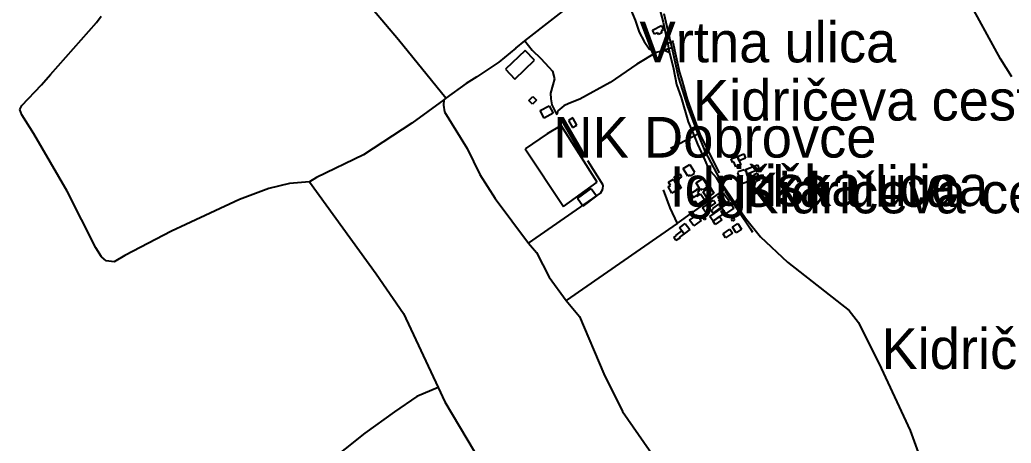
# Model space of a CAD drawing. Extents: x -8864 to 13231, y -7697 to 8949.
# Drawn here: x 509 to 2023, y -900 to -254 of the extents above; entities that cross this region are included whole.
import ezdxf

# ---------------------------------------------------------------- set-up
doc = ezdxf.new("R2010")
doc.units = 0
for name, color, linetype in [('OSM_BUILDING_HOUSE', 9, 'CONTINUOUS'), ('OSM_BUILDING_YES', 9, 'CONTINUOUS'), ('OSM_HIGHWAY_FOOTWAY', 8, 'CONTINUOUS'), ('OSM_HIGHWAY_PATH', 8, 'CONTINUOUS'), ('OSM_HIGHWAY_RESIDENTIAL', 8, 'CONTINUOUS'), ('OSM_HIGHWAY_SERVICE', 8, 'CONTINUOUS'), ('OSM_HIGHWAY_TERTIARY', 8, 'CONTINUOUS'), ('OSM_HIGHWAY_TRACK', 8, 'CONTINUOUS'), ('OSM_LABELS', 8, 'CONTINUOUS'), ('OSM_LEISURE_PITCH', 3, 'CONTINUOUS')]:
    doc.layers.add(name, color=color, linetype=linetype)

msp = doc.modelspace()

# ---------------------------------------------------------------- linework, layer by layer
at = {"layer": 'OSM_BUILDING_HOUSE'}
for p, q in [((1475.2069, -269.636578), (1489.066014, -262.653536)), ((1478.300316, -275.774538), (1475.2069, -269.636578)), ((1492.159429, -268.791496), (1488.162491, -270.804124)), ((1488.162491, -270.804124), (1489.563717, -273.583998)), ((1489.066014, -262.653536), (1492.159429, -268.791496)), ((1482.871526, -273.472803), (1478.300316, -275.774538)), ((1484.272751, -276.252676), (1482.871526, -273.472803)), ((1489.563717, -273.583998), (1484.272751, -276.252676))]:
    msp.add_line(p, q, dxfattribs=at)
at = {"layer": 'OSM_BUILDING_YES'}
for p, q in [((1286.332454, -377.150952), (1292.565226, -370.879558)), ((1291.807186, -382.610623), (1286.332454, -377.150952)), ((1298.047616, -376.339229), (1291.807186, -382.610623)), ((1292.565226, -370.879558), (1298.047616, -376.339229)), ((1303.530005, -392.384657), (1317.304892, -384.856761)), ((1309.854662, -403.960049), (1303.530005, -392.384657)), ((1317.304892, -384.856761), (1323.629548, -396.432152)), ((1323.629548, -396.432152), (1309.854662, -403.960049)), ((1353.767377, -403.593106), (1347.190041, -407.251419)), ((1347.190041, -407.251419), (1353.277331, -418.215239)), ((1359.862324, -414.556926), (1353.767377, -403.593106)), ((1353.277331, -418.215239), (1359.862324, -414.556926)), ((1595.11503, -465.97346), (1604.831723, -462.292908)), ((1597.343208, -471.510967), (1595.11503, -465.97346)), ((1604.831723, -462.292908), (1614.494818, -458.167576)), ((1604.831723, -462.292908), (1607.435092, -469.009081)), ((1607.435092, -469.009081), (1604.831723, -462.292908)), ((1617.243669, -465.050542), (1607.435092, -469.009081)), ((1607.435092, -469.009081), (1609.954235, -475.313833)), ((1614.494818, -458.167576), (1617.243669, -465.050542)), ((1521.906752, -480.929177), (1532.220689, -474.557708)), ((1529.096646, -492.671361), (1521.906752, -480.929177)), ((1532.220689, -474.557708), (1539.288071, -486.099741)), ((1599.456531, -470.665886), (1597.343208, -471.510967)), ((1602.504005, -478.304977), (1599.456531, -470.665886)), ((1609.954235, -475.313833), (1602.504005, -478.304977)), ((1606.003239, -485.577125), (1615.14566, -482.018888)), ((1615.14566, -482.018888), (1615.781188, -483.653453)), ((1615.781188, -483.653453), (1617.44275, -483.06412)), ((1617.09053, -482.118963), (1635.60508, -475.347192)), ((1617.44275, -483.06412), (1617.09053, -482.118963)), ((1617.44275, -483.06412), (1619.349336, -488.423715)), ((1619.349336, -488.423715), (1617.44275, -483.06412)), ((1637.925142, -481.729781), (1632.04459, -483.886962)), ((1632.04459, -483.886962), (1632.274299, -484.487415)), ((1635.60508, -475.347192), (1637.925142, -481.729781)), ((1499.640287, -501.478), (1507.113489, -497.274831)), ((1507.113489, -497.274831), (1509.992509, -502.445396)), ((1508.468772, -493.594279), (1516.837839, -488.712822)), ((1511.914408, -499.532088), (1508.468772, -493.594279)), ((1516.600473, -496.796693), (1511.914408, -499.532088)), ((1519.709202, -493.649877), (1516.018543, -495.795939)), ((1516.018543, -495.795939), (1516.600473, -496.796693)), ((1516.837839, -488.712822), (1519.709202, -493.649877)), ((1531.791899, -491.003438), (1529.096646, -492.671361)), ((1531.700015, -499.532088), (1534.334012, -498.108793)), ((1532.549939, -492.237701), (1531.791899, -491.003438)), ((1538.568316, -488.579388), (1532.549939, -492.237701)), ((1534.334012, -498.108793), (1535.995575, -501.177773)), ((1539.288071, -486.099741), (1537.672451, -487.100496)), ((1537.672451, -487.100496), (1538.568316, -488.579388)), ((1541.631104, -502.856817), (1552.059895, -496.185121)), ((1552.059895, -496.185121), (1558.928196, -506.971029)), ((1605.528507, -487.289527), (1606.516256, -486.933703)), ((1611.700024, -504.268992), (1605.528507, -487.289527)), ((1606.516256, -486.933703), (1606.003239, -485.577125)), ((1619.349336, -488.423715), (1618.438156, -488.746181)), ((1618.438156, -488.746181), (1621.102782, -495.98497)), ((1619.770469, -489.468948), (1619.349336, -488.423715)), ((1632.274299, -484.487415), (1619.770469, -489.468948)), ((1621.102782, -495.98497), (1623.116564, -495.239964)), ((1623.116564, -495.239964), (1624.670929, -499.520969)), ((1629.984865, -489.902608), (1634.885325, -487.834382)), ((1634.272768, -500.143661), (1629.984865, -489.902608)), ((1639.165571, -498.075435), (1634.272768, -500.143661)), ((1634.885325, -487.834382), (1639.165571, -498.075435)), ((1643.078282, -499.48761), (1650.796506, -496.329675)), ((1650.796506, -496.329675), (1652.588237, -500.744113)), ((1499.134927, -508.372085), (1502.450395, -506.50401)), ((1504.839369, -518.55754), (1499.134927, -508.372085)), ((1502.450395, -506.50401), (1499.640287, -501.478)), ((1518.997104, -510.584864), (1504.839369, -518.55754)), ((1509.992509, -502.445396), (1513.369232, -500.543962)), ((1513.369232, -500.543962), (1518.997104, -510.584864)), ((1533.35392, -502.601068), (1531.700015, -499.532088)), ((1535.995575, -501.177773), (1533.35392, -502.601068)), ((1533.805682, -519.057918), (1543.376892, -512.664209)), ((1548.7138, -513.987429), (1541.631104, -502.856817)), ((1542.756678, -511.719052), (1543.798026, -511.029644)), ((1543.376892, -512.664209), (1542.756678, -511.719052)), ((1543.798026, -511.029644), (1546.523907, -515.143856)), ((1551.255913, -512.352863), (1548.7138, -513.987429)), ((1551.799558, -513.175706), (1551.255913, -512.352863)), ((1557.488686, -509.395078), (1551.799558, -513.175706)), ((1552.389145, -516.222447), (1563.070616, -509.194928)), ((1558.928196, -506.971029), (1556.799559, -508.338727)), ((1556.799559, -508.338727), (1557.488686, -509.395078)), ((1563.070616, -509.194928), (1569.012424, -518.279553)), ((1624.670929, -499.520969), (1611.700024, -504.268992)), ((1644.862355, -503.89093), (1643.078282, -499.48761)), ((1652.588237, -500.744113), (1644.862355, -503.89093)), ((1533.17781, -528.086946), (1537.718393, -524.940129)), ((1536.730644, -533.213032), (1533.17781, -528.086946)), ((1537.718393, -524.940129), (1533.805682, -519.057918)), ((1542.197719, -521.926747), (1537.718393, -524.940129)), ((1537.718393, -524.940129), (1542.197719, -521.926747)), ((1545.796495, -519.536056), (1542.197719, -521.926747)), ((1542.197719, -521.926747), (1542.986387, -523.094293)), ((1542.986387, -523.094293), (1548.445806, -519.280307)), ((1554.571381, -528.075826), (1543.683171, -535.703798)), ((1546.523907, -515.143856), (1543.997107, -516.8229)), ((1543.997107, -516.8229), (1545.796495, -519.536056)), ((1548.445806, -519.280307), (1554.571381, -528.075826)), ((1551.546878, -540.618614), (1568.262041, -528.854191)), ((1558.330952, -525.307072), (1552.389145, -516.222447)), ((1569.012424, -518.279553), (1558.330952, -525.307072)), ((1568.262041, -528.854191), (1571.19466, -533.068478)), ((1575.160969, -524.27296), (1583.744431, -518.201717)), ((1577.657141, -527.831197), (1575.160969, -524.27296)), ((1576.286544, -528.787474), (1577.657141, -527.831197)), ((1580.053772, -534.224906), (1576.286544, -528.787474)), ((1583.744431, -518.201717), (1592.15944, -530.166291)), ((1540.237535, -530.766743), (1536.730644, -533.213032)), ((1543.683171, -535.703798), (1540.237535, -530.766743)), ((1556.692361, -547.979718), (1551.546878, -540.618614)), ((1563.346267, -543.309531), (1556.692361, -547.979718)), ((1571.19466, -533.068478), (1561.133403, -540.151595)), ((1561.133403, -540.151595), (1563.346267, -543.309531)), ((1562.741366, -554.117678), (1580.84244, -541.497054)), ((1564.517783, -545.255442), (1568.039989, -542.742437)), ((1580.046115, -540.029281), (1567.274292, -549.147265)), ((1567.297263, -541.708324), (1576.554538, -535.092226)), ((1568.039989, -542.742437), (1567.297263, -541.708324)), ((1576.554538, -535.092226), (1580.046115, -540.029281)), ((1581.17169, -533.446541), (1580.053772, -534.224906)), ((1580.390679, -540.841004), (1593.024677, -532.045485)), ((1580.84244, -541.497054), (1580.390679, -540.841004)), ((1585.704615, -548.524573), (1580.84244, -541.497054)), ((1580.84244, -541.497054), (1585.704615, -548.524573)), ((1583.29267, -536.459924), (1581.17169, -533.446541)), ((1592.15944, -530.166291), (1583.29267, -536.459924)), ((1599.364647, -541.185708), (1586.730649, -550.003466)), ((1593.024677, -532.045485), (1599.364647, -541.185708)), ((1531.837841, -559.688544), (1543.254381, -551.571314)), ((1538.047642, -568.461823), (1531.837841, -559.688544)), ((1543.254381, -551.571314), (1549.456526, -560.344594)), ((1550.987919, -554.618055), (1553.277353, -553.005729)), ((1554.104306, -559.032494), (1550.987919, -554.618055)), ((1553.277353, -553.005729), (1556.378425, -557.409048)), ((1556.378425, -557.409048), (1554.104306, -559.032494)), ((1567.603541, -561.145197), (1562.741366, -554.117678)), ((1567.274292, -549.147265), (1564.517783, -545.255442)), ((1567.603541, -561.145197), (1577.626513, -554.151036)), ((1577.626513, -554.151036), (1567.603541, -561.145197)), ((1580.987923, -558.999135), (1570.964951, -565.993296)), ((1585.704615, -548.524573), (1577.626513, -554.151036)), ((1577.626513, -554.151036), (1580.987923, -558.999135)), ((1586.730649, -550.003466), (1585.704615, -548.524573)), ((1595.712273, -558.02062), (1598.75209, -556.163665)), ((1597.473376, -560.911688), (1595.712273, -558.02062)), ((1600.513193, -559.043613), (1597.473376, -560.911688)), ((1598.75209, -556.163665), (1600.513193, -559.043613)), ((1516.539217, -571.486325), (1525.122679, -564.881347)), ((1519.869999, -575.856286), (1516.539217, -571.486325)), ((1531.952695, -573.832538), (1523.361576, -580.437517)), ((1525.122679, -564.881347), (1531.952695, -573.832538)), ((1549.456526, -560.344594), (1538.047642, -568.461823)), ((1570.964951, -565.993296), (1567.603541, -561.145197)), ((1582.86388, -580.659907), (1593.208445, -573.599029)), ((1593.208445, -573.599029), (1597.128813, -579.381165)), ((1597.205382, -570.374376), (1605.383025, -564.970303)), ((1602.764342, -578.858549), (1597.205382, -570.374376)), ((1610.941984, -573.454476), (1602.764342, -578.858549)), ((1605.383025, -564.970303), (1610.941984, -573.454476)), ((1507.733703, -586.230773), (1511.179339, -583.728887)), ((1511.049171, -590.834243), (1507.733703, -586.230773)), ((1510.566782, -582.917164), (1519.869999, -575.856286)), ((1511.179339, -583.728887), (1510.566782, -582.917164)), ((1517.21303, -586.375326), (1511.049171, -590.834243)), ((1523.361576, -580.437517), (1516.646415, -585.596962)), ((1516.646415, -585.596962), (1517.21303, -586.375326)), ((1523.361576, -580.437517), (1519.869999, -575.856286)), ((1519.869999, -575.856286), (1523.361576, -580.437517)), ((1586.776591, -586.442043), (1582.86388, -580.659907)), ((1597.128813, -579.381165), (1586.776591, -586.442043))]:
    msp.add_line(p, q, dxfattribs=at)
at = {"layer": 'OSM_HIGHWAY_FOOTWAY'}
for p, q in [((1480.275814, -215.740397), (1491.60047, -257.138268)), ((1491.60047, -257.138268), (1498.108894, -288.828822)), ((1505.069078, -285.070433), (1506.248251, -287.639036)), ((1493.507055, -300.192943), (1501.064483, -303.462074)), ((1498.108894, -288.828822), (1502.634162, -288.21725)), ((1498.108894, -288.828822), (1498.912875, -292.765122)), ((1498.912875, -292.765122), (1499.831712, -298.124718)), ((1499.831712, -298.124718), (1501.064483, -303.462074)), ((1502.634162, -288.21725), (1506.248251, -287.639036)), ((1506.248251, -287.639036), (1516.631101, -334.01844)), ((1501.064483, -303.462074), (1507.075204, -328.592128)), ((1507.075204, -328.592128), (1511.677042, -352.532395)), ((1516.631101, -334.01844), (1520.291132, -347.461907)), ((1520.291132, -347.461907), (1528.269693, -374.660186)), ((1511.677042, -352.532395), (1519.111959, -372.469646)), ((1519.111959, -372.469646), (1529.724517, -409.275166)), ((1528.269693, -374.660186), (1533.262037, -389.226721)), ((1533.262037, -389.226721), (1548.124213, -429.679436)), ((1529.724517, -409.275166), (1538.652543, -430.724668)), ((1538.652543, -430.724668), (1544.111961, -443.83455)), ((1548.124213, -429.679436), (1577.02927, -487.256169)), ((1544.111961, -443.83455), (1554.847032, -467.908251)), ((1554.847032, -467.908251), (1560.513188, -481.474032)), ((1560.513188, -481.474032), (1572.30492, -494.68399)), ((1572.30492, -494.68399), (1581.623451, -509.784261)), ((1581.623451, -509.784261), (1579.364645, -516.856258)), ((1581.623451, -509.784261), (1584.892977, -512.886599)), ((1584.892977, -512.886599), (1586.990986, -516.745063)), ((1587.343207, -517.923729), (1586.990986, -516.745063)), ((1586.990986, -516.745063), (1624.854696, -572.664992)), ((1624.854696, -572.664992), (1627.687775, -577.846675))]:
    msp.add_line(p, q, dxfattribs=at)
at = {"layer": 'OSM_HIGHWAY_PATH'}
for p, q in [((1410.712253, -349.607969), (1364.425877, -374.860337)), ((1364.425877, -374.860337), (1347.304895, -381.554271)), ((1330.497849, -392.607047), (1329.073653, -398.978516)), ((1339.839351, -385.290421), (1330.497849, -392.607047)), ((1347.304895, -381.554271), (1339.839351, -385.290421))]:
    msp.add_line(p, q, dxfattribs=at)
at = {"layer": 'OSM_HIGHWAY_RESIDENTIAL'}
for p, q in [((1280.260478, -285.993351), (1382.121132, -206.210991)), ((1439.433543, -232.152768), (1448.575963, -254.136005)), ((1448.575963, -254.136005), (1454.877648, -272.794514)), ((1266.409021, -296.834857), (1280.260478, -285.993351)), ((1454.877648, -272.794514), (1462.289594, -286.871791)), ((1462.289594, -286.871791), (1470.191586, -297.868969)), ((1470.191586, -297.868969), (1480.972598, -303.795659)), ((1488.966473, -301.671836), (1480.972598, -303.795659)), ((1493.507055, -300.192943), (1488.966473, -301.671836)), ((1499.831712, -298.124718), (1493.507055, -300.192943)), ((1504.540747, -296.590228), (1499.831712, -298.124718)), ((1480.972598, -303.795659), (1451.018536, -321.197665)), ((1451.018536, -321.197665), (1410.712253, -349.607969))]:
    msp.add_line(p, q, dxfattribs=at)
at = {"layer": 'OSM_HIGHWAY_SERVICE'}
for p, q in [((1280.260478, -285.993351), (1291.401367, -300.159585)), ((1291.401367, -300.159585), (1304.50244, -312.891404)), ((1304.50244, -312.891404), (1317.059869, -326.179198)), ((1317.059869, -326.179198), (1322.703055, -332.183724)), ((1322.703055, -332.183724), (1325.436593, -343.65904)), ((1325.436593, -343.65904), (1323.2467, -353.121729)), ((1323.2467, -353.121729), (1319.60964, -365.853548)), ((1319.60964, -365.853548), (1320.153284, -374.593469)), ((1320.153284, -374.593469), (1321.431998, -383.33339)), ((1321.431998, -383.33339), (1329.073653, -398.978516)), ((1502.695418, -449.650044), (1538.652543, -430.724668)), ((1538.652543, -430.724668), (1544.441211, -427.677927)), ((1491.432017, -513.09787), (1501.784239, -540.841004)), ((1579.364645, -516.856258), (1584.892977, -512.886599)), ((1584.892977, -512.886599), (1586.631109, -511.630096)), ((1513.039983, -564.558882), (1579.364645, -516.856258)), ((1501.784239, -540.841004), (1513.039983, -564.558882))]:
    msp.add_line(p, q, dxfattribs=at)
at = {"layer": 'OSM_HIGHWAY_TERTIARY'}
for p, q in [((1492.53462, -243.917191), (1502.634162, -288.21725)), ((1502.634162, -288.21725), (1504.540747, -296.590228)), ((1504.540747, -296.590228), (1514.946568, -342.402538)), ((1514.946568, -342.402538), (1528.775053, -385.946471)), ((1528.775053, -385.946471), (1544.441211, -427.677927)), ((1544.441211, -427.677927), (1555.183938, -454.264634)), ((1555.183938, -454.264634), (1582.082869, -504.958401)), ((1582.082869, -504.958401), (1586.631109, -511.630096)), ((1586.631109, -511.630096), (1617.182414, -556.408293)), ((1617.182414, -556.408293), (1640.229889, -585.074346)), ((1640.229889, -585.074346), (1681.294212, -623.681224)), ((1681.294212, -623.681224), (1775.168648, -697.748165)), ((1775.168648, -697.748165), (1789.418267, -715.984133)), ((1789.418267, -715.984133), (1824.035423, -785.658874)), ((1824.035423, -785.658874), (1868.67555, -880.519266)), ((1868.67555, -880.519266), (1880.727619, -914.478196))]:
    msp.add_line(p, q, dxfattribs=at)
at = {"layer": 'OSM_HIGHWAY_TRACK'}
for p, q in [((2006.500986, -313.058196), (1921.883825, -158.608443)), ((1087.680058, -284.414383), (1047.84085, -237.5902)), ((626.447236, -257.594167), (633.415077, -248.164837)), ((556.148606, -337.154137), (626.447236, -257.594167)), ((1159.540709, -373.181293), (1087.680058, -284.414383)), ((1266.409021, -296.834857), (1240.390642, -318.217641)), ((2023.4918, -340.645658), (2006.500986, -313.058196)), ((1236.217594, -321.597967), (1206.97563, -340.790211)), ((1240.390642, -318.217641), (1236.217594, -321.597967)), ((542.243551, -352.899339), (556.148606, -337.154137)), ((1206.97563, -340.790211), (1190.788799, -350.842233)), ((512.664681, -384.523176), (542.243551, -352.899339)), ((1190.788799, -350.842233), (1159.540709, -373.181293)), ((1156.654032, -375.727657), (1107.817886, -411.643618)), ((1156.654032, -375.727657), (1156.271184, -384.245189)), ((1159.540709, -373.181293), (1156.654032, -375.727657)), ((509.379842, -390.694494), (512.664681, -384.523176)), ((512.603425, -398.90068), (509.379842, -390.694494)), ((1156.271184, -384.245189), (1157.726008, -394.252732)), ((530.681528, -427.655688), (512.603425, -398.90068)), ((1157.726008, -394.252732), (1192.021571, -450.061466)), ((1107.817886, -411.643618), (1033.882196, -460.113487)), ((581.615684, -515.566397), (530.681528, -427.655688)), ((1192.021571, -450.061466), (1211.692323, -489.802532)), ((1033.882196, -460.113487), (962.412051, -494.617273)), ((1400.122665, -506.125948), (1376.531545, -468.875647)), ((962.412051, -494.617273), (951.730579, -501.188893)), ((1211.692323, -489.802532), (1235.099676, -526.663651)), ((889.265029, -511.463304), (844.555989, -527.886795)), ((920.895966, -503.65742), (889.265029, -511.463304)), ((951.730579, -501.188893), (920.895966, -503.65742)), ((951.730579, -501.188893), (1053.598891, -641.683683)), ((1395.903676, -518.435226), (1399.410567, -512.441819)), ((1399.410567, -512.441819), (1400.122665, -506.125948)), ((625.559027, -601.831421), (581.615684, -515.566397)), ((844.555989, -527.886795), (763.016929, -566.048894)), ((1235.099676, -526.663651), (1286.049146, -594.770543)), ((1286.049146, -594.770543), (1395.903676, -518.435226)), ((763.016929, -566.048894), (740.980173, -576.367783)), ((1513.039983, -564.558882), (1343.445783, -682.481101)), ((740.980173, -576.367783), (669.510028, -613.340096)), ((634.188431, -615.386083), (625.559027, -601.831421)), ((1286.049146, -594.770543), (1298.353895, -608.814462)), ((641.171587, -621.957703), (634.188431, -615.386083)), ((669.510028, -613.340096), (653.552905, -623.191966)), ((1298.353895, -608.814462), (1317.243636, -646.876486)), ((653.552905, -623.191966), (641.171587, -621.957703)), ((1053.598891, -641.683683), (1095.160917, -702.151484)), ((1317.243636, -646.876486), (1343.445783, -682.481101)), ((1343.445783, -682.481101), (1363.698465, -706.543683)), ((1095.160917, -702.151484), (1148.231367, -815.192246)), ((1363.698465, -706.543683), (1401.079786, -794.087449)), ((1401.079786, -794.087449), (1429.548396, -851.597465)), ((1148.231367, -815.192246), (1115.650965, -829.002656)), ((1148.231367, -815.192246), (1158.422792, -836.897496)), ((1115.650965, -829.002656), (1081.148664, -852.420308)), ((1158.422792, -836.897496), (1214.280378, -931.379825)), ((1081.148664, -852.420308), (1035.903636, -884.878107)), ((1429.548396, -851.597465), (1478.009351, -922.106168)), ((1035.903636, -884.878107), (975.934257, -932.525133))]:
    msp.add_line(p, q, dxfattribs=at)
at = {"layer": 'OSM_LEISURE_PITCH'}
for p, q in [((1280.727553, -300.504289), (1250.773491, -329.092505)), ((1295.061398, -315.526724), (1280.727553, -300.504289)), ((1265.107337, -344.114939), (1295.061398, -315.526724)), ((1250.773491, -329.092505), (1265.107337, -344.114939)), ((1335.865384, -415.012825), (1314.464157, -427.911436)), ((1390.804134, -501.600314), (1335.865384, -415.012825)), ((1314.464157, -427.911436), (1281.049145, -450.472887)), ((1281.049145, -450.472887), (1339.456502, -538.984048)), ((1339.456502, -538.984048), (1390.804134, -501.600314)), ((1360.459568, -526.752606), (1381.347778, -511.474424)), ((1381.347778, -511.474424), (1389.579019, -522.72735)), ((1368.690809, -538.005533), (1360.459568, -526.752606)), ((1389.579019, -522.72735), (1368.690809, -538.005533))]:
    msp.add_line(p, q, dxfattribs=at)

# ---------------------------------------------------------------- texts
at = {"layer": 'OSM_LABELS'}
for s, p in [('Vrtna ulica', (1455.334521, -318.690266)), ('Kidričeva cesta', (1536.866734, -407.50106)), ('NK Dobrovce', (1323.781411, -464.075733)), ('Igriška ulica', (1501.197178, -539.267729)), ('Igriška ulica', (1549.835528, -538.094457)), ('Kidričeva cesta', (1612.271936, -549.211144)), ('Kidričeva cesta', (1824.589583, -786.836465))]:
    msp.add_text(s, height=62.042552, dxfattribs=at).set_placement(p)

doc.saveas('drawing.dxf')
